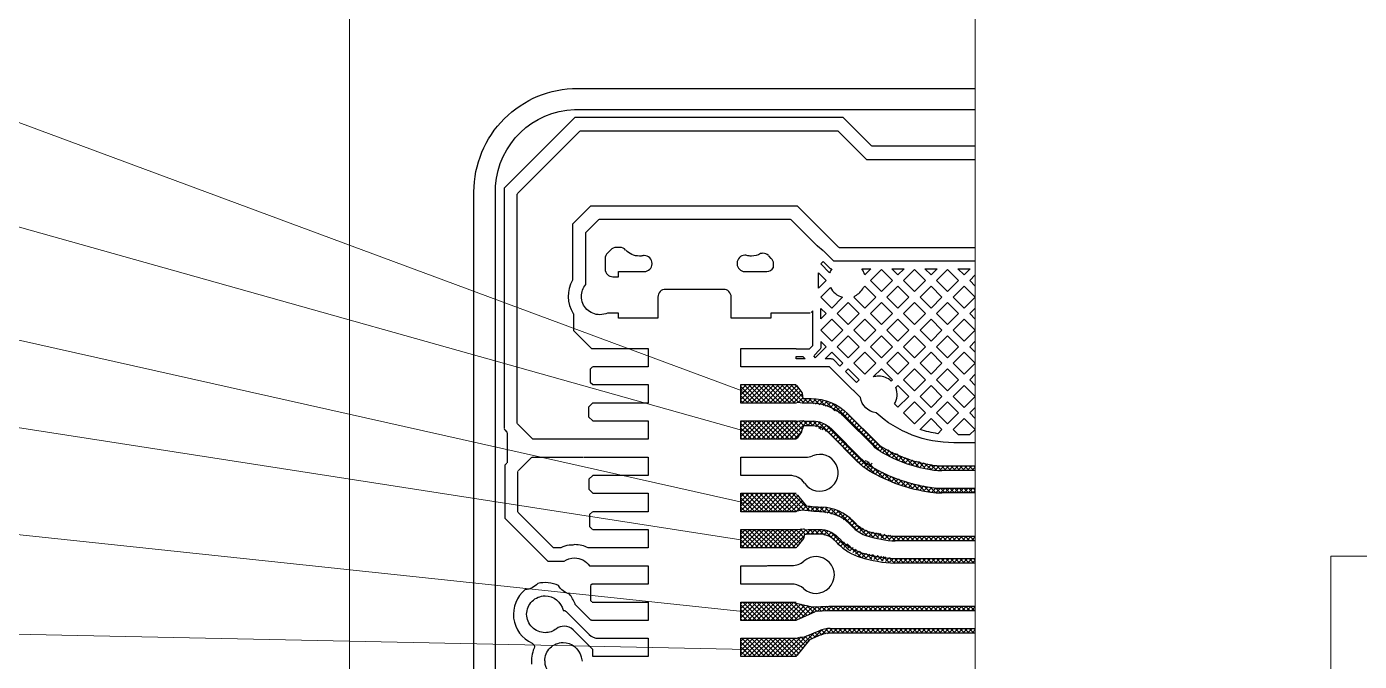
# Model space of a CAD drawing. Extents: x 3811 to 4253, y -432 to -307.
# Drawn here: x 4122.08 to 4160.68, y -354.29 to -335.9 of the extents above; entities that cross this region are included whole.
import ezdxf

# ---------------------------------------------------------------- set-up
doc = ezdxf.new("R2010")
doc.units = 0
doc.layers.add('gbr-dxf_layer0', color=7, linetype='Continuous')
doc.layers.add('gbr-outline-dxf_layer1', color=2, linetype='Continuous')
doc.layers.add('備註', color=1, linetype='Continuous', lineweight=9)

msp = doc.modelspace()

# ---------------------------------------------------------------- linework, layer by layer
at = {"layer": 'gbr-dxf_layer0'}
for p, q in [((4139.26, -342.295), (4139.159, -342.295)), ((4144.988, -342.253), (4145.147, -342.381)), ((4138.835, -342.619), (4138.835, -342.919)), ((4142.657, -342.748), (4142.657, -342.768)), ((4145.339, -343.033), (4145.08, -342.774)), ((4142.884, -342.995), (4143.514, -342.995)), ((4145.013, -343.477), (4145.013, -343.03)), ((4146.276, -342.913), (4146.536, -342.913)), ((4146.536, -342.913), (4146.357, -343.092)), ((4147.137, -342.913), (4147.496, -342.913)), ((4148.096, -342.913), (4148.454, -342.913)), ((4149.056, -342.913), (4149.414, -342.913)), ((4142.262, -343.509), (4140.589, -343.509)), ((4144.855, -344.135), (4144.804, -344.185)), ((4145.083, -344.366), (4145.083, -344.06)), ((4144.632, -345.527), (4144.37, -345.527)), ((4144.792, -346.806), (4144.539, -346.806)), ((4138.48, -347.32), (4138.846, -347.32)), ((4136, -347.656), (4136, -348.536)), ((4144.37, -347.853), (4142.77, -347.853)), ((4149.558, -347.955), (4148.938, -347.955)), ((4136.31, -348.767), (4136.314, -348.767)), ((4136.31, -349.956), (4136.31, -348.783)), ((4139.775, -348.903), (4138.48, -348.903)), ((4139.712, -349.953), (4138.48, -349.953)), ((4138.48, -350.47), (4139.524, -350.47)), ((4144.702, -350.467), (4145.054, -350.467)), ((4146.019, -350.407), (4145.932, -350.319)), ((4146.028, -350.224), (4146.115, -350.312)), ((4135.661, -361.098), (4135.661, -351.897)), ((4139.375, -352.053), (4138.48, -352.053)), ((4138.413, -352.528), (4138.451, -352.566)), ((4145.318, -352.689), (4149.558, -352.689)), ((4139.374, -353.103), (4138.48, -353.103)), ((4144.37, -353.63), (4144.47, -353.588)), ((4138.139, -354.166), (4138.174, -354.288))]:
    msp.add_line(p, q, dxfattribs=at)
at = {"layer": 'gbr-dxf_layer0', "linetype": 'Continuous'}
for points in [[(4135.661, -351.676), (4135.661, -347.583), (4135.661, -340.51, -0.384262), (4137.946, -338.299), (4149.558, -338.299)], [(4149.558, -339.363), (4146.581, -339.363, -0.20222), (4146.553, -339.351), (4145.733, -338.531), (4137.957, -338.531), (4135.908, -340.578), (4135.908, -347.545)], [(4136.291, -347.39), (4136.291, -340.752, -0.202305), (4136.302, -340.725), (4138.104, -338.924, -0.202179), (4138.132, -338.913), (4145.559, -338.913, -0.202328), (4145.586, -338.924), (4146.406, -339.745), (4149.558, -339.746)], [(4149.558, -342.302), (4145.626, -342.302, -0.202133), (4145.598, -342.29), (4144.406, -341.098), (4138.41, -341.098), (4137.892, -341.616), (4137.892, -343.245, 0.284412), (4137.911, -344.21)], [(4138.148, -343.712, -0.177629), (4138.274, -343.367), (4138.274, -341.878, -0.202133), (4138.286, -341.851), (4138.644, -341.492, -0.202117), (4138.672, -341.48), (4139.785, -341.48, -0.01913), (4139.826, -341.479, -0.019126), (4139.866, -341.48), (4143.031, -341.48, -0.01913), (4143.072, -341.479, -0.019126), (4143.112, -341.48), (4144.197, -341.48, -0.202133), (4144.225, -341.492), (4144.951, -342.218, -0.078274), (4144.968, -342.234, -0.069751), (4144.983, -342.249)], [(4139.157, -342.295, 0.198977), (4138.998, -342.361), (4138.901, -342.458, 0.198962), (4138.835, -342.617)], [(4140.193, -342.757, 0.414241), (4139.968, -342.532, 0.047089), (4139.926, -342.536, -0.047413), (4139.826, -342.546, -0.212271), (4139.43, -342.37)], [(4143.566, -342.531, 0.202302), (4143.406, -342.464, 0.079851), (4143.337, -342.475, -0.130752), (4143.072, -342.546, -0.063559), (4142.938, -342.529, 0.062717), (4142.882, -342.522, 0.414241), (4142.657, -342.747)], [(4143.516, -342.995, 0.270317), (4143.712, -342.88), (4143.712, -342.771)], [(4143.712, -342.769, 0.197173), (4143.647, -342.611), (4143.575, -342.539)], [(4145.08, -342.774), (4145.149, -342.705), (4145.323, -342.879, 0.198113), (4145.403, -342.913, 0.064002), (4145.339, -343.033)], [(4140.362, -343.735), (4140.362, -344.349), (4139.218, -344.349), (4139.218, -344.196), (4138.904, -344.196, -0.108184), (4138.681, -344.245, -0.414223), (4138.148, -343.712)], [(4145.083, -345.019), (4145.083, -345.182, -0.200951), (4145.049, -345.263), (4144.887, -345.426)], [(4146.005, -346.423), (4145.337, -345.755), (4144.247, -345.755, -0.041391), (4144.229, -345.754), (4142.77, -345.754), (4142.77, -345.22), (4144.37, -345.22)], [(4144.383, -346.292), (4144.534, -346.503, -0.118307), (4144.541, -346.52), (4144.566, -346.671), (4144.792, -346.671)], [(4144.793, -346.671, -0.19896), (4145.869, -347.117), (4146.713, -347.961)], [(4148.938, -347.955, -0.185818), (4146.682, -347.086, -0.327479), (4146.232, -346.643), (4146.111, -346.521, 0.018189), (4146.012, -346.429)], [(4138.478, -346.803, -0.020143), (4138.473, -346.805), (4138.355, -346.923), (4138.355, -347.201), (4138.474, -347.32)], [(4138.48, -347.852), (4136.753, -347.852, -0.202063), (4136.726, -347.841), (4136.302, -347.417, -0.202117), (4136.291, -347.39)], [(4144.37, -347.327, -0.055126), (4144.378, -347.325), (4144.571, -347.313, -0.284522), (4144.607, -347.331), (4144.868, -347.331)], [(4144.868, -347.466), (4144.577, -347.466), (4144.527, -347.622, -0.116749), (4144.52, -347.638), (4144.393, -347.821, -0.187919), (4144.37, -347.837)], [(4145.117, -347.379, -0.102099), (4145.412, -347.574), (4146.255, -348.417)], [(4146.81, -348.206, -0.063651), (4146.617, -348.056), (4145.773, -347.212)], [(4146.482, -348.764, -0.063743), (4146.159, -348.513), (4145.316, -347.669)], [(4135.989, -348.547), (4135.928, -348.608), (4135.928, -350.14), (4137.173, -351.385), (4137.644, -351.385, -0.151628), (4137.946, -351.291, -0.245404), (4138.383, -351.52), (4138.48, -351.52), (4139.374, -351.52)], [(4136.322, -348.755), (4136.698, -348.38, -0.198963), (4136.755, -348.368), (4138.193, -348.368)], [(4142.77, -348.903), (4142.77, -348.37), (4144.648, -348.37, 0.096635), (4144.845, -348.332)], [(4138.474, -348.903), (4138.364, -349.013, -0.014274), (4138.358, -349.042), (4138.358, -349.299), (4138.478, -349.42)], [(4144.613, -349.129, 0.246509), (4144.181, -348.903), (4142.77, -348.903)], [(4144.37, -349.458), (4144.39, -349.466, -0.136003), (4144.407, -349.477), (4144.657, -349.785, 0.005057), (4144.892, -349.807, 0.010992), (4145.116, -349.822)], [(4138.48, -351.002), (4138.361, -351.002, -0.116572), (4138.344, -350.998, 0.10947), (4137.958, -350.907, -0.059865), (4137.832, -350.922, -0.02042), (4137.789, -350.921, 0.067588), (4137.554, -350.995, -0.166925), (4137.53, -351.002), (4137.357, -351.002, -0.20222), (4137.329, -350.991), (4136.322, -349.984, -0.202111), (4136.31, -349.956)], [(4145.11, -349.957, -0.010991), (4144.88, -349.942, -0.007026), (4144.55, -349.909), (4144.393, -349.94)], [(4144.37, -350.473, -0.028157), (4144.374, -350.472), (4144.58, -350.446, -0.418202), (4144.623, -350.48), (4144.69, -350.468)], [(4145.054, -350.467, -0.199045), (4145.57, -350.681), (4145.658, -350.769)], [(4146.46, -350.523), (4146.467, -350.526, 0.063979), (4147.245, -350.665), (4149.558, -350.665)], [(4145.475, -350.777, 0.199042), (4145.054, -350.602), (4144.708, -350.602), (4144.602, -350.621), (4144.587, -350.712, -0.131276), (4144.58, -350.73), (4144.391, -350.969)], [(4145.577, -350.88, -0.003151), (4145.562, -350.864), (4145.475, -350.777)], [(4145.659, -350.771, 0.003116), (4145.674, -350.786, 0.117723), (4146.265, -351.14)], [(4146.271, -351.142, 0.065192), (4147.23, -351.311), (4149.558, -351.311)], [(4142.77, -352.053), (4142.77, -351.52), (4143.519, -351.52, -0.053727), (4143.576, -351.514), (4144.245, -351.514, 0.182252), (4144.592, -351.384)], [(4138.48, -353.103), (4138.452, -353.103, -0.202133), (4138.424, -353.092), (4137.971, -352.639, -0.11775), (4137.962, -352.624, 0.090342), (4137.8, -352.338, -0.193242), (4137.486, -352.095, 0.170521), (4136.881, -352.033, -0.195435), (4136.52, -352.21, 0.55951), (4136.717, -353.761, -0.404293), (4136.776, -353.909, 0.129857), (4136.704, -354.372, -0.41869)], [(4138.409, -352.1, -0.016803), (4138.408, -352.105), (4138.408, -352.521)], [(4144.581, -352.18, 0.144754), (4144.312, -352.053), (4142.77, -352.053)], [(4136.561, -352.925, -0.414223), (4137.095, -352.392, -0.351928), (4137.615, -352.81)], [(4137.621, -352.811, -0.201292), (4137.703, -352.845), (4138.371, -353.513, 0.196314), (4138.633, -353.62)], [(4144.37, -352.607), (4144.836, -352.707, -0.066642), (4144.856, -352.71), (4145.314, -352.689)], [(4149.558, -352.824), (4145.319, -352.824), (4144.919, -352.842, -0.211315), (4144.899, -352.865), (4144.397, -353.089)], [(4138.635, -353.62), (4140.08, -353.62), (4140.08, -354.153), (4138.48, -354.153), (4138.48, -353.945), (4137.911, -353.377, 0.196307), (4137.649, -353.27, 0.162814), (4137.423, -353.345, -0.167528), (4137.095, -353.458, -0.414223), (4136.561, -352.925)], [(4137.083, -354.278, -0.414223), (4137.617, -353.745, -0.351189), (4138.137, -354.162)]]:
    msp.add_lwpolyline(points, format="xyb", dxfattribs=at)
for points in [[(4145.157, -342.389), (4145.452, -342.684), (4149.558, -342.684)], [(4139.062, -343.146), (4139.218, -343.146), (4139.218, -342.995), (4139.966, -342.995)], [(4145.013, -343.03), (4145.236, -343.254), (4145.013, -343.477)], [(4147.496, -342.913), (4147.316, -343.092), (4147.137, -342.913)], [(4148.454, -342.913), (4148.275, -343.092), (4148.096, -342.913)], [(4149.414, -342.913), (4149.235, -343.092), (4149.056, -342.913)], [(4149.558, -343.415), (4149.396, -343.254), (4149.558, -343.092)], [(4144.777, -344.196), (4143.633, -344.196), (4143.633, -344.349), (4142.488, -344.349), (4142.488, -343.736)], [(4137.917, -344.219), (4137.917, -344.701), (4138.436, -345.22), (4138.783, -345.22)], [(4144.37, -345.231), (4144.758, -345.231), (4144.855, -345.134), (4144.855, -344.135)], [(4145.083, -344.06), (4145.236, -344.213), (4145.083, -344.366)], [(4145.083, -344.695), (4145.398, -345.01), (4145.716, -344.693), (4145.398, -344.375), (4145.083, -344.689)], [(4149.558, -344.374), (4149.396, -344.213), (4149.558, -344.052)], [(4144.869, -345.44), (4144.919, -345.49), (4145.237, -345.172), (4145.083, -345.019)], [(4149.558, -345.334), (4149.396, -345.172), (4149.558, -345.01)], [(4138.791, -345.22), (4140.08, -345.22), (4140.08, -345.754), (4138.48, -345.754)], [(4144.37, -345.527), (4144.37, -345.46), (4144.565, -345.46), (4144.632, -345.527)], [(4138.472, -345.753), (4138.404, -345.821), (4138.404, -346.197), (4138.477, -346.27), (4138.726, -346.27)], [(4138.735, -346.27), (4140.08, -346.27), (4140.08, -346.804), (4138.48, -346.804)], [(4142.77, -346.804), (4142.77, -346.27), (4144.37, -346.27)], [(4149.558, -346.292), (4149.396, -346.131), (4149.558, -345.97)], [(4144.37, -346.794), (4144.37, -346.804), (4142.77, -346.804)], [(4144.525, -346.804), (4144.445, -346.788), (4144.386, -346.795)], [(4149.558, -347.252), (4149.396, -347.09), (4149.558, -346.929)], [(4138.847, -347.32), (4140.08, -347.32), (4140.08, -347.853), (4138.48, -347.853)], [(4142.77, -347.853), (4142.77, -347.32), (4144.37, -347.32)], [(4135.908, -347.564), (4135.927, -347.583), (4135.989, -347.645)], [(4138.207, -348.37), (4138.48, -348.37), (4139.737, -348.37), (4140.08, -348.37), (4140.08, -348.903), (4139.775, -348.903)], [(4148.595, -348.626), (4149.558, -348.626)], [(4149.558, -348.761), (4148.595, -348.761)], [(4148.596, -349.272), (4149.558, -349.272)], [(4138.48, -349.42), (4139.712, -349.42), (4140.08, -349.42), (4140.08, -349.953), (4139.712, -349.953)], [(4142.77, -349.953), (4142.77, -349.42), (4144.37, -349.42)], [(4149.558, -349.407), (4148.596, -349.407)], [(4138.468, -349.953), (4138.383, -350.038), (4138.383, -350.381), (4138.472, -350.47)], [(4144.37, -349.937), (4144.37, -349.953), (4142.77, -349.953)], [(4139.524, -350.47), (4140.08, -350.47), (4140.08, -351.003), (4138.48, -351.003)], [(4142.77, -351.003), (4142.77, -350.47), (4144.37, -350.47)], [(4149.558, -350.8), (4147.244, -350.8)], [(4144.37, -350.983), (4144.37, -351.003), (4142.77, -351.003)], [(4135.661, -351.897), (4135.661, -351.829), (4135.661, -351.744), (4135.661, -351.676)], [(4139.375, -351.52), (4140.08, -351.52), (4140.08, -352.053), (4139.375, -352.053)], [(4149.558, -351.446), (4147.228, -351.446)], [(4138.48, -352.053), (4138.455, -352.053), (4138.413, -352.095)], [(4138.457, -352.57), (4138.48, -352.57), (4139.375, -352.57), (4140.08, -352.57), (4140.08, -353.103), (4139.375, -353.103)], [(4142.77, -353.103), (4142.77, -352.57), (4144.37, -352.57)], [(4144.37, -353.091), (4144.37, -353.103), (4142.77, -353.103)], [(4142.77, -354.153), (4142.77, -353.62), (4144.37, -353.62)], [(4145.084, -353.525), (4144.753, -353.665), (4144.392, -354.122)], [(4144.48, -353.586), (4144.607, -353.58), (4145.031, -353.401)], [(4145.356, -353.335), (4149.558, -353.335)], [(4149.558, -353.47), (4145.356, -353.47)], [(4144.37, -354.136), (4144.37, -354.153), (4142.77, -354.153)]]:
    msp.add_lwpolyline(points, dxfattribs=at)
for points in [[(4146.519, -343.254), (4146.837, -342.936), (4147.155, -343.254), (4146.837, -343.572)], [(4147.478, -343.254), (4147.796, -342.936), (4148.114, -343.254), (4147.796, -343.572)], [(4148.437, -343.254), (4148.755, -342.936), (4149.073, -343.254), (4148.755, -343.572)], [(4146.999, -343.733), (4147.316, -343.416), (4147.634, -343.733), (4147.316, -344.051)], [(4147.957, -343.733), (4148.275, -343.415), (4148.593, -343.733), (4148.275, -344.051)], [(4148.917, -343.733), (4149.235, -343.415), (4149.553, -343.733), (4149.235, -344.051)], [(4145.56, -344.213), (4145.878, -343.895), (4146.196, -344.213), (4145.878, -344.531)], [(4146.519, -344.213), (4146.837, -343.895), (4147.155, -344.213), (4146.837, -344.531)], [(4147.478, -344.213), (4147.796, -343.895), (4148.114, -344.213), (4147.796, -344.531)], [(4148.437, -344.213), (4148.755, -343.895), (4149.073, -344.213), (4148.755, -344.531)], [(4146.039, -344.693), (4146.357, -344.375), (4146.675, -344.692), (4146.357, -345.01)], [(4146.998, -344.692), (4147.316, -344.374), (4147.634, -344.692), (4147.316, -345.01)], [(4147.958, -344.692), (4148.275, -344.375), (4148.593, -344.693), (4148.276, -345.01)], [(4148.917, -344.693), (4149.235, -344.375), (4149.552, -344.692), (4149.234, -345.01)], [(4145.56, -345.172), (4145.878, -344.854), (4146.195, -345.172), (4145.878, -345.49)], [(4146.519, -345.172), (4146.837, -344.854), (4147.155, -345.172), (4146.837, -345.49)], [(4147.478, -345.172), (4147.796, -344.854), (4148.114, -345.172), (4147.796, -345.49)], [(4148.437, -345.172), (4148.755, -344.854), (4149.073, -345.172), (4148.755, -345.49)], [(4146.039, -345.651), (4146.357, -345.334), (4146.675, -345.652), (4146.357, -345.969)], [(4146.998, -345.652), (4147.316, -345.334), (4147.634, -345.652), (4147.316, -345.97)], [(4147.958, -345.652), (4148.276, -345.334), (4148.593, -345.651), (4148.275, -345.969)], [(4148.917, -345.651), (4149.234, -345.334), (4149.552, -345.652), (4149.235, -345.969)], [(4145.798, -345.893), (4145.878, -345.813), (4146.196, -346.131), (4146.116, -346.211)], [(4147.478, -346.131), (4147.796, -345.813), (4148.114, -346.131), (4147.796, -346.449)], [(4148.437, -346.131), (4148.755, -345.813), (4149.073, -346.131), (4148.755, -346.449)], [(4147.957, -346.611), (4148.275, -346.293), (4148.593, -346.611), (4148.275, -346.929)], [(4148.917, -346.611), (4149.235, -346.293), (4149.553, -346.611), (4149.235, -346.929)], [(4147.478, -347.09), (4147.796, -346.772), (4148.114, -347.09), (4147.796, -347.408)], [(4148.437, -347.09), (4148.755, -346.772), (4149.073, -347.09), (4148.755, -347.408)], [(4148.917, -347.57), (4149.235, -347.252), (4149.552, -347.57), (4149.395, -347.727), (4149.073, -347.727)]]:
    msp.add_lwpolyline(points, close=True, dxfattribs=at)
for points in [[(4145.08, -343.733), (4145.36, -343.453, 0.222526), (4145.712, -343.737), (4145.398, -344.051)], [(4146.039, -343.733), (4146.075, -343.698, 0.165569), (4146.318, -343.455), (4146.357, -343.415), (4146.676, -343.733), (4146.357, -344.051)], [(4145.205, -345.527), (4145.398, -345.334), (4145.716, -345.651), (4145.636, -345.731), (4145.466, -345.561, 0.20095), (4145.384, -345.527)], [(4146.601, -346.049), (4146.837, -345.813), (4147.155, -346.131), (4147.12, -346.166, 0.188154), (4146.759, -346.025, 0.075344)], [(4147.218, -346.83, 0.234721), (4147.253, -346.357), (4147.316, -346.293), (4147.634, -346.611), (4147.316, -346.928)], [(4147.958, -347.569), (4148.275, -347.252), (4148.593, -347.57), (4148.472, -347.692, -0.042189)]]:
    msp.add_lwpolyline(points, format="xyb", close=True, dxfattribs=at)
at = {"layer": 'gbr-dxf_layer0'}
for centre, radius, start, end in [((4139.262, -342.52), 0.225, 42.0286, 90.0155), ((4139.968, -342.77), 0.225, 270, 0), ((4142.882, -342.77), 0.225, 180, 270), ((4139.06, -342.921), 0.225, 180, 270), ((4145.839, -343.22), 0.533, 13.848, 35.0736), ((4140.587, -343.734), 0.225, 90, 180), ((4142.263, -343.734), 0.225, 0, 90), ((4144.793, -348.192), 1.386, 44.9922, 90.0008), ((4144.868, -348.002), 0.67, 68.3123, 89.9989), ((4144.868, -348.002), 0.535, 68.3118, 89.9982), ((4144.792, -348.191), 0.74, 44.9277, 68.2378), ((4147.302, -347.377), 0.83, 224.7564, 239.3144), ((4148.936, -344.59), 4.195, 239.5629, 262.0827), ((4148.936, -344.59), 4.06, 239.5625, 262.0822), ((4145.051, -348.824), 0.533, 214.9142, 112.6358), ((4147.303, -347.377), 1.477, 224.8135, 239.3985), ((4148.592, -347.049), 1.577, 262.1926, 269.9987), ((4148.935, -344.59), 4.841, 239.57, 262.0203), ((4148.935, -344.59), 4.706, 239.5703, 262.1034), ((4148.592, -347.049), 1.712, 262.1941, 270.0001), ((4148.587, -347.049), 2.358, 262.3286, 270.0043), ((4148.587, -347.049), 2.223, 262.4968, 270.0056), ((4145.055, -351.196), 1.241, 44.9719, 87.434), ((4145.055, -351.196), 1.376, 44.9716, 87.4339), ((4147.037, -349.477), 1.378, 222.4673, 222.9715), ((4146.712, -349.726), 0.972, 226.1913, 251.9122), ((4146.712, -349.726), 0.837, 226.0454, 251.6135), ((4146.711, -349.725), 1.618, 225.6271, 252.5232), ((4147.4, -347.566), 3.238, 252.4955, 267.1745), ((4144.942, -351.787), 0.533, 227.5279, 130.9568), ((4147.399, -347.566), 3.884, 252.5074, 267.4369), ((4145.356, -354.172), 0.836, 89.9986, 112.7581), ((4145.356, -354.172), 0.701, 89.9991, 112.7523), ((4137.617, -354.278), 0.533, 179.9998, 257.3977)]:
    msp.add_arc(centre, radius, start, end, dxfattribs=at)
at = {"layer": 'gbr-outline-dxf_layer1', "linetype": 'Continuous'}
msp.add_lwpolyline([(4149.558, -378.486), (4138.035, -378.486, -0.414215), (4135.035, -375.486), (4135.035, -340.686, -0.414215), (4138.035, -337.686), (4149.558, -337.686)], format="xyb", dxfattribs=at)
at = {"layer": '備註', "color": 1, "linetype": 'Continuous'}
for p, q in [((4142.957, -346.509), (4103.21, -331.754)), ((4143.025, -347.654), (4103.686, -336.596)), ((4143.092, -349.742), (4103.934, -340.974)), ((4142.77, -350.767), (4103.429, -344.663)), ((4142.77, -346.293), (4142.792, -346.27)), ((4142.77, -346.427), (4142.927, -346.27)), ((4142.77, -346.562), (4143.062, -346.27)), ((4142.77, -346.697), (4143.196, -346.27)), ((4142.798, -346.804), (4143.331, -346.27)), ((4143.386, -346.804), (4142.853, -346.27)), ((4142.932, -346.804), (4143.466, -346.27)), ((4143.521, -346.804), (4142.988, -346.27)), ((4143.067, -346.804), (4143.6, -346.27)), ((4143.656, -346.804), (4143.122, -346.27)), ((4143.202, -346.804), (4143.735, -346.27)), ((4143.79, -346.804), (4143.257, -346.27)), ((4143.336, -346.804), (4143.87, -346.27)), ((4143.925, -346.804), (4143.392, -346.27)), ((4143.471, -346.804), (4144.004, -346.27)), ((4144.06, -346.804), (4143.526, -346.27)), ((4143.606, -346.804), (4144.139, -346.27)), ((4144.195, -346.804), (4143.661, -346.27)), ((4143.74, -346.804), (4144.274, -346.27)), ((4144.329, -346.804), (4143.796, -346.27)), ((4143.875, -346.804), (4144.385, -346.294)), ((4144.448, -346.788), (4143.931, -346.27)), ((4144.601, -346.806), (4144.065, -346.27)), ((4144.559, -346.629), (4144.2, -346.27)), ((4144.45, -346.386), (4144.335, -346.27)), ((4143.252, -346.804), (4142.77, -346.322)), ((4143.117, -346.804), (4142.77, -346.457)), ((4142.982, -346.804), (4142.77, -346.592)), ((4144.01, -346.804), (4144.441, -346.373)), ((4144.145, -346.804), (4144.497, -346.451)), ((4144.279, -346.804), (4144.544, -346.539)), ((4144.428, -346.79), (4144.563, -346.655)), ((4144.547, -346.806), (4144.682, -346.671)), ((4144.735, -346.806), (4144.6, -346.671)), ((4144.681, -346.806), (4144.813, -346.675)), ((4144.889, -346.825), (4144.735, -346.671)), ((4145.057, -346.858), (4144.889, -346.69)), ((4142.847, -346.804), (4142.77, -346.726)), ((4144.812, -346.81), (4144.925, -346.697)), ((4144.925, -346.832), (4145.037, -346.719)), ((4145.037, -346.854), (4145.15, -346.742)), ((4145.225, -346.892), (4145.057, -346.723)), ((4145.149, -346.877), (4145.262, -346.764)), ((4145.493, -347.025), (4145.225, -346.757)), ((4145.262, -346.899), (4145.374, -346.786)), ((4145.36, -346.936), (4145.455, -346.84)), ((4146.808, -348.205), (4145.419, -346.816)), ((4145.441, -346.99), (4145.536, -346.894)), ((4145.521, -347.044), (4145.617, -346.948)), ((4145.602, -347.098), (4145.697, -347.002)), ((4145.683, -347.151), (4145.778, -347.056)), ((4142.77, -347.37), (4142.82, -347.32)), ((4142.77, -347.505), (4142.955, -347.32)), ((4142.77, -347.64), (4143.09, -347.32)), ((4142.77, -347.774), (4143.225, -347.32)), ((4143.223, -347.853), (4142.77, -347.4)), ((4143.358, -347.853), (4142.825, -347.32)), ((4142.826, -347.853), (4143.359, -347.32)), ((4143.493, -347.853), (4142.959, -347.32)), ((4142.961, -347.853), (4143.494, -347.32)), ((4143.627, -347.853), (4143.094, -347.32)), ((4143.095, -347.853), (4143.629, -347.32)), ((4143.762, -347.853), (4143.229, -347.32)), ((4143.23, -347.853), (4143.763, -347.32)), ((4143.897, -347.853), (4143.363, -347.32)), ((4143.365, -347.853), (4143.898, -347.32)), ((4144.031, -347.853), (4143.498, -347.32)), ((4143.499, -347.853), (4144.033, -347.32)), ((4144.166, -347.853), (4143.633, -347.32)), ((4143.634, -347.853), (4144.168, -347.32)), ((4144.301, -347.853), (4143.767, -347.32)), ((4143.769, -347.853), (4144.302, -347.32)), ((4144.397, -347.815), (4143.902, -347.32)), ((4143.904, -347.853), (4144.435, -347.322)), ((4144.453, -347.735), (4144.037, -347.32)), ((4144.038, -347.853), (4144.578, -347.313)), ((4144.508, -347.656), (4144.172, -347.32)), ((4144.173, -347.853), (4144.695, -347.331)), ((4144.547, -347.56), (4144.306, -347.32)), ((4144.588, -347.466), (4144.443, -347.322)), ((4144.722, -347.466), (4144.569, -347.313)), ((4144.694, -347.466), (4144.829, -347.331)), ((4144.857, -347.466), (4144.722, -347.331)), ((4144.829, -347.466), (4144.956, -347.34)), ((4145.015, -347.489), (4144.857, -347.331)), ((4144.955, -347.475), (4145.066, -347.364)), ((4146.275, -348.615), (4145.007, -347.347)), ((4145.062, -347.503), (4145.163, -347.402)), ((4145.153, -347.546), (4145.251, -347.449)), ((4146.636, -348.841), (4145.229, -347.434)), ((4145.764, -347.205), (4145.859, -347.11)), ((4147.06, -348.322), (4145.825, -347.087)), ((4145.832, -347.271), (4145.928, -347.176)), ((4145.9, -347.339), (4145.995, -347.243)), ((4145.967, -347.406), (4146.063, -347.31)), ((4146.035, -347.473), (4146.13, -347.378)), ((4146.102, -347.541), (4146.197, -347.445)), ((4143.089, -347.853), (4142.77, -347.535)), ((4142.954, -347.853), (4142.77, -347.669)), ((4142.819, -347.853), (4142.77, -347.804)), ((4144.308, -347.853), (4144.515, -347.646)), ((4144.934, -347.496), (4144.948, -347.482)), ((4145.094, -347.569), (4145.021, -347.496)), ((4145.027, -347.538), (4145.061, -347.504)), ((4145.119, -347.58), (4145.144, -347.556)), ((4145.212, -347.622), (4145.225, -347.609)), ((4145.235, -347.599), (4145.331, -347.503)), ((4145.305, -347.664), (4145.306, -347.663)), ((4145.307, -347.662), (4145.403, -347.566)), ((4145.375, -347.728), (4145.471, -347.633)), ((4145.443, -347.796), (4145.538, -347.7)), ((4145.51, -347.863), (4145.605, -347.768)), ((4145.577, -347.93), (4145.673, -347.835)), ((4146.169, -347.608), (4146.265, -347.512)), ((4146.237, -347.675), (4146.332, -347.58)), ((4146.304, -347.743), (4146.399, -347.647)), ((4146.371, -347.81), (4146.467, -347.715)), ((4146.439, -347.877), (4146.534, -347.782)), ((4146.506, -347.945), (4146.601, -347.849)), ((4145.645, -347.998), (4145.74, -347.902)), ((4145.712, -348.065), (4145.808, -347.97)), ((4145.779, -348.132), (4145.875, -348.037)), ((4145.847, -348.2), (4145.942, -348.104)), ((4145.914, -348.267), (4146.01, -348.172)), ((4145.981, -348.335), (4146.077, -348.239)), ((4146.573, -348.012), (4146.669, -347.917)), ((4146.642, -348.078), (4146.738, -347.983)), ((4146.714, -348.141), (4146.811, -348.044)), ((4146.794, -348.195), (4146.893, -348.097)), ((4146.884, -348.241), (4146.985, -348.139)), ((4146.976, -348.283), (4147.077, -348.182)), ((4147.31, -348.438), (4147.035, -348.162)), ((4147.068, -348.326), (4147.169, -348.224)), ((4146.049, -348.402), (4146.144, -348.306)), ((4146.116, -348.469), (4146.212, -348.374)), ((4146.185, -348.535), (4146.28, -348.44)), ((4146.256, -348.598), (4146.352, -348.503)), ((4146.282, -348.438), (4146.289, -348.431)), ((4146.33, -348.66), (4146.427, -348.563)), ((4146.358, -348.497), (4146.384, -348.47)), ((4146.41, -348.714), (4146.507, -348.617)), ((4146.591, -348.662), (4146.411, -348.481)), ((4146.433, -348.556), (4146.48, -348.51)), ((4146.509, -348.615), (4146.575, -348.549)), ((4147.16, -348.368), (4147.261, -348.267)), ((4147.252, -348.411), (4147.353, -348.31)), ((4147.56, -348.553), (4147.285, -348.278)), ((4147.344, -348.453), (4147.445, -348.352)), ((4147.436, -348.496), (4147.538, -348.395)), ((4147.529, -348.539), (4147.635, -348.433)), ((4147.737, -348.595), (4147.536, -348.394)), ((4147.632, -348.57), (4147.743, -348.459)), ((4147.915, -348.638), (4147.733, -348.456)), ((4147.74, -348.596), (4147.852, -348.485)), ((4147.849, -348.622), (4147.96, -348.511)), ((4148.092, -348.681), (4147.91, -348.499)), ((4147.957, -348.648), (4148.069, -348.537)), ((4148.066, -348.675), (4148.177, -348.563)), ((4148.27, -348.724), (4148.088, -348.542)), ((4148.175, -348.701), (4148.286, -348.589)), ((4148.434, -348.753), (4148.265, -348.584)), ((4148.283, -348.727), (4148.397, -348.613)), ((4148.396, -348.749), (4148.521, -348.624)), ((4148.576, -348.761), (4148.432, -348.617)), ((4148.521, -348.759), (4148.653, -348.626)), ((4148.711, -348.761), (4148.576, -348.626)), ((4148.653, -348.761), (4148.788, -348.626)), ((4148.846, -348.761), (4148.711, -348.626)), ((4148.788, -348.761), (4148.923, -348.626)), ((4148.981, -348.761), (4148.846, -348.626)), ((4148.923, -348.761), (4149.058, -348.626)), ((4149.115, -348.761), (4148.98, -348.626)), ((4149.057, -348.761), (4149.192, -348.626)), ((4149.25, -348.761), (4149.115, -348.626)), ((4149.192, -348.761), (4149.327, -348.626)), ((4149.385, -348.761), (4149.25, -348.626)), ((4149.327, -348.761), (4149.462, -348.626)), ((4149.519, -348.761), (4149.384, -348.626)), ((4149.558, -348.665), (4149.519, -348.626)), ((4142.823, -352.841), (4103.772, -348.705)), ((4146.491, -348.768), (4146.591, -348.668)), ((4146.58, -348.813), (4146.681, -348.713)), ((4146.907, -348.977), (4146.604, -348.674)), ((4146.67, -348.858), (4146.77, -348.758)), ((4146.76, -348.903), (4146.86, -348.803)), ((4146.849, -348.948), (4146.95, -348.848)), ((4147.147, -349.083), (4146.874, -348.81)), ((4146.939, -348.993), (4147.039, -348.893)), ((4147.029, -349.039), (4147.132, -348.935)), ((4147.126, -349.076), (4147.232, -348.97)), ((4147.354, -349.155), (4147.135, -348.936)), ((4147.226, -349.111), (4147.332, -349.004)), ((4147.56, -349.227), (4147.341, -349.008)), ((4149.461, -348.761), (4149.558, -348.665)), ((4147.326, -349.145), (4147.432, -349.039)), ((4147.426, -349.18), (4147.532, -349.074)), ((4147.526, -349.215), (4147.632, -349.109)), ((4147.746, -349.278), (4147.548, -349.079)), ((4147.626, -349.249), (4147.737, -349.138)), ((4147.735, -349.275), (4147.849, -349.161)), ((4147.916, -349.313), (4147.742, -349.139)), ((4147.846, -349.298), (4147.961, -349.184)), ((4148.085, -349.348), (4147.912, -349.174)), ((4147.958, -349.321), (4148.072, -349.207)), ((4148.07, -349.344), (4148.184, -349.23)), ((4148.255, -349.383), (4148.081, -349.209)), ((4148.181, -349.367), (4148.296, -349.253)), ((4148.402, -349.395), (4148.251, -349.244)), ((4148.296, -349.388), (4148.422, -349.261)), ((4148.546, -349.405), (4148.402, -349.26)), ((4148.422, -349.396), (4148.549, -349.27)), ((4148.684, -349.407), (4148.546, -349.27)), ((4148.548, -349.405), (4148.681, -349.272)), ((4148.68, -349.407), (4148.815, -349.272)), ((4148.819, -349.407), (4148.684, -349.272)), ((4148.815, -349.407), (4148.95, -349.272)), ((4148.953, -349.407), (4148.818, -349.272)), ((4148.95, -349.407), (4149.085, -349.272)), ((4149.088, -349.407), (4148.953, -349.272)), ((4149.085, -349.407), (4149.22, -349.272)), ((4149.223, -349.407), (4149.088, -349.272)), ((4149.219, -349.407), (4149.354, -349.272)), ((4149.357, -349.407), (4149.222, -349.272)), ((4149.354, -349.407), (4149.489, -349.272)), ((4149.492, -349.407), (4149.357, -349.272)), ((4149.489, -349.407), (4149.558, -349.338)), ((4149.558, -349.338), (4149.492, -349.272)), ((4142.981, -353.942), (4104.081, -353.137))]:
    msp.add_line(p, q, dxfattribs=at)
at = {"layer": '備註', "color": 2, "linetype": 'Continuous'}
for p, q in [((4143.303, -349.953), (4142.77, -349.42)), ((4142.77, -349.525), (4142.876, -349.42)), ((4142.77, -349.66), (4143.01, -349.42)), ((4142.77, -349.795), (4143.145, -349.42)), ((4142.77, -349.93), (4143.28, -349.42)), ((4143.168, -349.953), (4142.77, -349.555)), ((4143.033, -349.953), (4142.77, -349.69)), ((4142.881, -349.953), (4143.414, -349.42)), ((4143.437, -349.953), (4142.904, -349.42)), ((4143.016, -349.953), (4143.549, -349.42)), ((4143.572, -349.953), (4143.039, -349.42)), ((4143.15, -349.953), (4143.684, -349.42)), ((4143.707, -349.953), (4143.173, -349.42)), ((4143.285, -349.953), (4143.819, -349.42)), ((4143.842, -349.953), (4143.308, -349.42)), ((4143.42, -349.953), (4143.953, -349.42)), ((4143.976, -349.953), (4143.443, -349.42)), ((4143.555, -349.953), (4144.088, -349.42)), ((4144.111, -349.953), (4143.578, -349.42)), ((4143.689, -349.953), (4144.223, -349.42)), ((4144.246, -349.953), (4143.712, -349.42)), ((4143.824, -349.953), (4144.357, -349.42)), ((4144.37, -349.943), (4143.847, -349.42)), ((4143.959, -349.953), (4144.419, -349.493)), ((4144.484, -349.922), (4143.982, -349.42)), ((4144.093, -349.953), (4144.48, -349.567)), ((4144.612, -349.915), (4144.116, -349.42)), ((4144.228, -349.953), (4144.54, -349.641)), ((4144.761, -349.93), (4144.251, -349.42)), ((4144.378, -349.938), (4144.601, -349.715)), ((4142.899, -349.953), (4142.77, -349.824)), ((4144.363, -349.953), (4144.37, -349.946)), ((4144.54, -349.911), (4144.665, -349.786)), ((4144.665, -349.92), (4144.788, -349.797)), ((4144.91, -349.944), (4144.761, -349.795)), ((4144.787, -349.933), (4144.911, -349.809)), ((4145.054, -349.953), (4144.909, -349.809)), ((4144.911, -349.944), (4145.038, -349.817)), ((4145.038, -349.952), (4145.158, -349.832)), ((4145.217, -349.982), (4145.053, -349.818)), ((4145.157, -349.967), (4145.267, -349.857)), ((4145.393, -350.023), (4145.215, -349.845)), ((4145.266, -349.993), (4145.376, -349.883)), ((4145.375, -350.019), (4145.485, -349.908)), ((4145.589, -350.084), (4145.391, -349.886)), ((4145.484, -350.044), (4145.595, -349.934)), ((4146.105, -350.466), (4145.567, -349.927)), ((4145.583, -350.08), (4145.678, -349.985)), ((4145.663, -350.135), (4145.758, -350.039)), ((4145.743, -350.189), (4145.838, -350.094)), ((4145.823, -350.244), (4145.918, -350.149)), ((4146.429, -350.655), (4145.933, -350.159)), ((4142.77, -350.603), (4142.903, -350.47)), ((4142.77, -350.738), (4143.038, -350.47)), ((4142.77, -350.872), (4143.173, -350.47)), ((4143.275, -351.003), (4142.77, -350.498)), ((4142.774, -351.003), (4143.307, -350.47)), ((4143.41, -351.003), (4142.876, -350.47)), ((4142.909, -351.003), (4143.442, -350.47)), ((4143.545, -351.003), (4143.011, -350.47)), ((4143.043, -351.003), (4143.577, -350.47)), ((4143.679, -351.003), (4143.146, -350.47)), ((4143.178, -351.003), (4143.711, -350.47)), ((4143.814, -351.003), (4143.281, -350.47)), ((4143.313, -351.003), (4143.846, -350.47)), ((4143.949, -351.003), (4143.415, -350.47)), ((4143.447, -351.003), (4143.981, -350.47)), ((4144.083, -351.003), (4143.55, -350.47)), ((4143.582, -351.003), (4144.116, -350.47)), ((4144.218, -351.003), (4143.685, -350.47)), ((4143.717, -351.003), (4144.25, -350.47)), ((4144.353, -351.003), (4143.819, -350.47)), ((4143.852, -351.003), (4144.384, -350.471)), ((4144.419, -350.934), (4143.954, -350.47)), ((4143.986, -351.003), (4144.538, -350.452)), ((4144.478, -350.859), (4144.089, -350.47)), ((4144.121, -351.003), (4144.649, -350.475)), ((4144.537, -350.784), (4144.224, -350.47)), ((4144.589, -350.701), (4144.358, -350.47)), ((4144.638, -350.615), (4144.482, -350.459)), ((4144.76, -350.602), (4144.636, -350.478)), ((4144.646, -350.613), (4144.791, -350.468)), ((4144.895, -350.602), (4144.76, -350.468)), ((4144.792, -350.602), (4144.926, -350.467)), ((4145.029, -350.602), (4144.895, -350.468)), ((4144.926, -350.602), (4145.06, -350.468)), ((4145.191, -350.629), (4145.029, -350.467)), ((4145.06, -350.603), (4145.172, -350.491)), ((4145.172, -350.626), (4145.285, -350.513)), ((4145.47, -350.774), (4145.191, -350.494)), ((4145.284, -350.649), (4145.379, -350.553)), ((4145.903, -350.299), (4145.998, -350.204)), ((4145.975, -350.362), (4146.07, -350.266)), ((4146.042, -350.429), (4146.142, -350.329)), ((4146.127, -350.479), (4146.225, -350.381)), ((4146.212, -350.529), (4146.308, -350.433)), ((4146.297, -350.578), (4146.391, -350.484)), ((4146.382, -350.628), (4146.484, -350.526)), ((4146.593, -350.684), (4146.397, -350.488)), ((4146.481, -350.664), (4146.598, -350.547)), ((4146.757, -350.713), (4146.589, -350.546)), ((4143.14, -351.003), (4142.77, -350.633)), ((4143.006, -351.003), (4142.77, -350.767)), ((4142.871, -351.003), (4142.77, -350.902)), ((4144.256, -351.003), (4144.595, -350.664)), ((4145.364, -350.703), (4145.46, -350.607)), ((4145.911, -351.08), (4145.396, -350.564)), ((4145.445, -350.757), (4145.54, -350.661)), ((4145.517, -350.819), (4145.613, -350.724)), ((4145.586, -350.886), (4145.685, -350.786)), ((4145.67, -350.936), (4145.769, -350.837)), ((4145.754, -350.986), (4145.853, -350.888)), ((4145.839, -351.037), (4145.936, -350.939)), ((4146.238, -351.272), (4145.856, -350.89)), ((4146.595, -350.684), (4146.712, -350.568)), ((4146.709, -350.705), (4146.826, -350.589)), ((4146.921, -350.743), (4146.754, -350.576)), ((4146.824, -350.725), (4146.939, -350.609)), ((4147.085, -350.772), (4146.919, -350.606)), ((4146.938, -350.746), (4147.053, -350.63)), ((4147.052, -350.766), (4147.167, -350.651)), ((4147.248, -350.8), (4147.083, -350.636)), ((4147.167, -350.786), (4147.288, -350.665)), ((4147.383, -350.8), (4147.248, -350.665)), ((4147.288, -350.8), (4147.423, -350.665)), ((4147.517, -350.8), (4147.382, -350.665)), ((4147.422, -350.8), (4147.557, -350.665)), ((4147.652, -350.8), (4147.517, -350.665)), ((4147.557, -350.8), (4147.692, -350.665)), ((4147.787, -350.8), (4147.652, -350.665)), ((4147.692, -350.8), (4147.827, -350.665)), ((4147.921, -350.8), (4147.786, -350.665)), ((4147.826, -350.8), (4147.961, -350.665)), ((4148.056, -350.8), (4147.921, -350.665)), ((4147.961, -350.8), (4148.096, -350.665)), ((4148.191, -350.8), (4148.056, -350.665)), ((4148.096, -350.8), (4148.231, -350.665)), ((4148.326, -350.8), (4148.191, -350.665)), ((4148.23, -350.8), (4148.365, -350.665)), ((4148.46, -350.8), (4148.325, -350.665)), ((4148.365, -350.8), (4148.5, -350.665)), ((4148.595, -350.8), (4148.46, -350.665)), ((4148.5, -350.8), (4148.635, -350.665)), ((4148.73, -350.8), (4148.595, -350.665)), ((4148.635, -350.8), (4148.77, -350.665)), ((4148.864, -350.8), (4148.729, -350.665)), ((4148.769, -350.8), (4148.904, -350.665)), ((4148.999, -350.8), (4148.864, -350.665)), ((4148.904, -350.8), (4149.039, -350.665)), ((4149.134, -350.8), (4148.999, -350.665)), ((4149.039, -350.8), (4149.174, -350.665)), ((4149.269, -350.8), (4149.134, -350.665)), ((4149.173, -350.8), (4149.308, -350.665)), ((4149.403, -350.8), (4149.268, -350.665)), ((4149.308, -350.8), (4149.443, -350.665)), ((4149.538, -350.8), (4149.403, -350.665)), ((4149.443, -350.8), (4149.558, -350.685)), ((4149.558, -350.685), (4149.538, -350.665)), ((4145.923, -351.087), (4146.02, -350.99)), ((4146.008, -351.137), (4146.104, -351.041)), ((4146.092, -351.187), (4146.187, -351.092)), ((4146.176, -351.238), (4146.273, -351.141)), ((4146.401, -351.3), (4146.202, -351.101)), ((4146.271, -351.278), (4146.387, -351.161)), ((4146.386, -351.298), (4146.502, -351.182)), ((4146.565, -351.329), (4146.399, -351.164)), ((4146.5, -351.318), (4146.616, -351.202)), ((4146.728, -351.358), (4146.563, -351.193)), ((4146.615, -351.338), (4146.73, -351.223)), ((4146.892, -351.387), (4146.727, -351.222)), ((4146.729, -351.358), (4146.845, -351.243)), ((4146.844, -351.379), (4146.959, -351.263)), ((4147.055, -351.416), (4146.891, -351.251)), ((4146.958, -351.399), (4147.074, -351.284)), ((4147.219, -351.445), (4147.054, -351.28)), ((4147.073, -351.419), (4147.188, -351.304)), ((4147.187, -351.439), (4147.315, -351.311)), ((4147.355, -351.446), (4147.218, -351.309)), ((4147.315, -351.446), (4147.45, -351.311)), ((4147.49, -351.446), (4147.355, -351.311)), ((4147.45, -351.446), (4147.585, -351.311)), ((4147.625, -351.446), (4147.49, -351.311)), ((4147.584, -351.446), (4147.719, -351.311)), ((4147.759, -351.446), (4147.624, -351.311)), ((4147.719, -351.446), (4147.854, -351.311)), ((4147.894, -351.446), (4147.759, -351.311)), ((4147.854, -351.446), (4147.989, -351.311)), ((4148.029, -351.446), (4147.894, -351.311)), ((4147.988, -351.446), (4148.123, -351.311)), ((4148.164, -351.446), (4148.029, -351.311)), ((4148.123, -351.446), (4148.258, -351.311)), ((4148.298, -351.446), (4148.163, -351.311)), ((4148.258, -351.446), (4148.393, -351.311)), ((4148.433, -351.446), (4148.298, -351.311)), ((4148.392, -351.446), (4148.527, -351.311)), ((4148.568, -351.446), (4148.433, -351.311)), ((4148.527, -351.446), (4148.662, -351.311)), ((4148.702, -351.446), (4148.567, -351.311)), ((4148.662, -351.446), (4148.797, -351.311)), ((4148.837, -351.446), (4148.702, -351.311)), ((4148.797, -351.446), (4148.932, -351.311)), ((4148.972, -351.446), (4148.837, -351.311)), ((4148.931, -351.446), (4149.066, -351.311)), ((4149.106, -351.446), (4148.971, -351.311)), ((4149.066, -351.446), (4149.201, -351.311)), ((4149.241, -351.446), (4149.106, -351.311)), ((4149.201, -351.446), (4149.336, -351.311)), ((4149.376, -351.446), (4149.241, -351.311)), ((4149.335, -351.446), (4149.47, -351.311)), ((4149.511, -351.446), (4149.376, -351.311)), ((4149.558, -351.359), (4149.51, -351.311)), ((4149.47, -351.446), (4149.558, -351.359))]:
    msp.add_line(p, q, dxfattribs=at)
at = {"layer": '備註', "color": 4, "linetype": 'Continuous'}
for p, q in [((4142.77, -352.624), (4142.824, -352.57)), ((4142.77, -352.758), (4142.958, -352.57)), ((4142.77, -352.893), (4143.093, -352.57)), ((4142.77, -353.028), (4143.228, -352.57)), ((4143.22, -353.103), (4142.77, -352.653)), ((4143.085, -353.103), (4142.77, -352.788)), ((4143.355, -353.103), (4142.821, -352.57)), ((4142.829, -353.103), (4143.363, -352.57)), ((4143.489, -353.103), (4142.956, -352.57)), ((4142.964, -353.103), (4143.497, -352.57)), ((4143.624, -353.103), (4143.091, -352.57)), ((4143.099, -353.103), (4143.632, -352.57)), ((4143.759, -353.103), (4143.225, -352.57)), ((4143.233, -353.103), (4143.767, -352.57)), ((4143.893, -353.103), (4143.36, -352.57)), ((4143.368, -353.103), (4143.901, -352.57)), ((4144.028, -353.103), (4143.495, -352.57)), ((4143.503, -353.103), (4144.036, -352.57)), ((4144.163, -353.103), (4143.629, -352.57)), ((4143.637, -353.103), (4144.171, -352.57)), ((4144.298, -353.103), (4143.764, -352.57)), ((4143.772, -353.103), (4144.305, -352.57)), ((4144.412, -353.083), (4143.899, -352.57)), ((4143.907, -353.103), (4144.398, -352.613)), ((4144.505, -353.041), (4144.034, -352.57)), ((4144.042, -353.103), (4144.508, -352.636)), ((4144.598, -353), (4144.168, -352.57)), ((4144.176, -353.103), (4144.619, -352.66)), ((4144.691, -352.958), (4144.303, -352.57)), ((4144.311, -353.103), (4144.73, -352.684)), ((4144.784, -352.916), (4144.503, -352.635)), ((4144.51, -353.039), (4144.841, -352.708)), ((4144.877, -352.875), (4144.675, -352.672)), ((4144.753, -352.93), (4144.979, -352.704)), ((4144.977, -352.84), (4144.846, -352.708)), ((4145.106, -352.834), (4144.977, -352.705)), ((4144.979, -352.84), (4145.12, -352.698)), ((4145.235, -352.828), (4145.105, -352.699)), ((4145.12, -352.833), (4145.261, -352.692)), ((4145.365, -352.824), (4145.234, -352.693)), ((4145.261, -352.827), (4145.399, -352.689)), ((4145.5, -352.824), (4145.365, -352.689)), ((4145.398, -352.824), (4145.533, -352.689)), ((4145.635, -352.824), (4145.5, -352.689)), ((4145.533, -352.824), (4145.668, -352.689)), ((4145.77, -352.824), (4145.635, -352.689)), ((4145.668, -352.824), (4145.803, -352.689)), ((4145.904, -352.824), (4145.769, -352.689)), ((4145.802, -352.824), (4145.937, -352.689)), ((4146.039, -352.824), (4145.904, -352.689)), ((4145.937, -352.824), (4146.072, -352.689)), ((4146.174, -352.824), (4146.039, -352.689)), ((4146.072, -352.824), (4146.207, -352.689)), ((4146.308, -352.824), (4146.173, -352.689)), ((4146.207, -352.824), (4146.341, -352.689)), ((4146.443, -352.824), (4146.308, -352.689)), ((4146.341, -352.824), (4146.476, -352.689)), ((4146.578, -352.824), (4146.443, -352.689)), ((4146.476, -352.824), (4146.611, -352.689)), ((4146.712, -352.824), (4146.578, -352.689)), ((4146.611, -352.824), (4146.746, -352.689)), ((4146.847, -352.824), (4146.712, -352.689)), ((4146.745, -352.824), (4146.88, -352.689)), ((4146.982, -352.824), (4146.847, -352.689)), ((4146.88, -352.824), (4147.015, -352.689)), ((4147.117, -352.824), (4146.982, -352.689)), ((4147.015, -352.824), (4147.15, -352.689)), ((4147.251, -352.824), (4147.116, -352.689)), ((4147.149, -352.824), (4147.284, -352.689)), ((4147.386, -352.824), (4147.251, -352.689)), ((4147.284, -352.824), (4147.419, -352.689)), ((4147.521, -352.824), (4147.386, -352.689)), ((4147.419, -352.824), (4147.554, -352.689)), ((4147.655, -352.824), (4147.52, -352.689)), ((4147.554, -352.824), (4147.689, -352.689)), ((4147.79, -352.824), (4147.655, -352.689)), ((4147.688, -352.824), (4147.823, -352.689)), ((4147.925, -352.824), (4147.79, -352.689)), ((4147.823, -352.824), (4147.958, -352.689)), ((4148.06, -352.824), (4147.925, -352.689)), ((4147.958, -352.824), (4148.093, -352.689)), ((4148.194, -352.824), (4148.059, -352.689)), ((4148.092, -352.824), (4148.227, -352.689)), ((4148.329, -352.824), (4148.194, -352.689)), ((4148.227, -352.824), (4148.362, -352.689)), ((4148.464, -352.824), (4148.329, -352.689)), ((4148.362, -352.824), (4148.497, -352.689)), ((4148.598, -352.824), (4148.463, -352.689)), ((4148.497, -352.824), (4148.631, -352.689)), ((4148.733, -352.824), (4148.598, -352.689)), ((4148.631, -352.824), (4148.766, -352.689)), ((4148.868, -352.824), (4148.733, -352.689)), ((4148.766, -352.824), (4148.901, -352.689)), ((4149.002, -352.824), (4148.867, -352.689)), ((4148.901, -352.824), (4149.036, -352.689)), ((4149.137, -352.824), (4149.002, -352.689)), ((4149.035, -352.824), (4149.17, -352.689)), ((4149.272, -352.824), (4149.137, -352.689)), ((4149.17, -352.824), (4149.305, -352.689)), ((4149.407, -352.824), (4149.272, -352.689)), ((4149.305, -352.824), (4149.44, -352.689)), ((4149.541, -352.824), (4149.406, -352.689)), ((4149.439, -352.824), (4149.558, -352.706)), ((4149.558, -352.706), (4149.541, -352.689)), ((4142.951, -353.103), (4142.77, -352.923)), ((4142.816, -353.103), (4142.77, -353.057)), ((4142.77, -353.701), (4142.851, -353.62)), ((4142.77, -353.836), (4142.986, -353.62)), ((4142.77, -353.971), (4143.121, -353.62)), ((4142.77, -354.105), (4143.255, -353.62)), ((4143.327, -354.153), (4142.794, -353.62)), ((4142.857, -354.153), (4143.39, -353.62)), ((4143.462, -354.153), (4142.928, -353.62)), ((4142.991, -354.153), (4143.525, -353.62)), ((4143.596, -354.153), (4143.063, -353.62)), ((4143.126, -354.153), (4143.66, -353.62)), ((4143.731, -354.153), (4143.198, -353.62)), ((4143.261, -354.153), (4143.794, -353.62)), ((4143.866, -354.153), (4143.332, -353.62)), ((4143.396, -354.153), (4143.929, -353.62)), ((4144.001, -354.153), (4143.467, -353.62)), ((4143.53, -354.153), (4144.064, -353.62)), ((4144.135, -354.153), (4143.602, -353.62)), ((4143.665, -354.153), (4144.198, -353.62)), ((4144.27, -354.153), (4143.737, -353.62)), ((4143.8, -354.153), (4144.333, -353.62)), ((4144.381, -354.129), (4143.871, -353.62)), ((4143.934, -354.153), (4144.503, -353.585)), ((4144.443, -354.057), (4144.006, -353.62)), ((4144.069, -354.153), (4144.669, -353.554)), ((4144.503, -353.982), (4144.141, -353.62)), ((4144.204, -354.153), (4144.902, -353.455)), ((4144.562, -353.907), (4144.275, -353.62)), ((4144.621, -353.831), (4144.405, -353.615)), ((4144.681, -353.756), (4144.51, -353.585)), ((4144.74, -353.681), (4144.63, -353.57)), ((4144.828, -353.633), (4144.724, -353.53)), ((4144.922, -353.593), (4144.819, -353.49)), ((4144.881, -353.611), (4145.106, -353.385)), ((4145.017, -353.553), (4144.914, -353.45)), ((4145.117, -353.518), (4145.009, -353.41)), ((4145.106, -353.52), (4145.275, -353.351)), ((4145.229, -353.496), (4145.117, -353.383)), ((4145.341, -353.473), (4145.229, -353.361)), ((4145.275, -353.487), (4145.426, -353.335)), ((4145.473, -353.47), (4145.341, -353.338)), ((4145.426, -353.47), (4145.561, -353.335)), ((4145.607, -353.47), (4145.472, -353.335)), ((4145.56, -353.47), (4145.695, -353.335)), ((4145.742, -353.47), (4145.607, -353.335)), ((4145.695, -353.47), (4145.83, -353.335)), ((4145.877, -353.47), (4145.742, -353.335)), ((4145.83, -353.47), (4145.965, -353.335)), ((4146.012, -353.47), (4145.877, -353.335)), ((4145.964, -353.47), (4146.099, -353.335)), ((4146.146, -353.47), (4146.011, -353.335)), ((4146.099, -353.47), (4146.234, -353.335)), ((4146.281, -353.47), (4146.146, -353.335)), ((4146.234, -353.47), (4146.369, -353.335)), ((4146.416, -353.47), (4146.281, -353.335)), ((4146.369, -353.47), (4146.504, -353.335)), ((4146.55, -353.47), (4146.415, -353.335)), ((4146.503, -353.47), (4146.638, -353.335)), ((4146.685, -353.47), (4146.55, -353.335)), ((4146.638, -353.47), (4146.773, -353.335)), ((4146.82, -353.47), (4146.685, -353.335)), ((4146.773, -353.47), (4146.908, -353.335)), ((4146.955, -353.47), (4146.82, -353.335)), ((4146.907, -353.47), (4147.042, -353.335)), ((4147.089, -353.47), (4146.954, -353.335)), ((4147.042, -353.47), (4147.177, -353.335)), ((4147.224, -353.47), (4147.089, -353.335)), ((4147.177, -353.47), (4147.312, -353.335)), ((4147.359, -353.47), (4147.224, -353.335)), ((4147.312, -353.47), (4147.447, -353.335)), ((4147.493, -353.47), (4147.358, -353.335)), ((4147.446, -353.47), (4147.581, -353.335)), ((4147.628, -353.47), (4147.493, -353.335)), ((4147.581, -353.47), (4147.716, -353.335)), ((4147.763, -353.47), (4147.628, -353.335)), ((4147.716, -353.47), (4147.851, -353.335)), ((4147.897, -353.47), (4147.762, -353.335)), ((4147.85, -353.47), (4147.985, -353.335)), ((4148.032, -353.47), (4147.897, -353.335)), ((4147.985, -353.47), (4148.12, -353.335)), ((4148.167, -353.47), (4148.032, -353.335)), ((4148.12, -353.47), (4148.255, -353.335)), ((4148.302, -353.47), (4148.167, -353.335)), ((4148.254, -353.47), (4148.389, -353.335)), ((4148.436, -353.47), (4148.301, -353.335)), ((4148.389, -353.47), (4148.524, -353.335)), ((4148.571, -353.47), (4148.436, -353.335)), ((4148.524, -353.47), (4148.659, -353.335)), ((4148.706, -353.47), (4148.571, -353.335)), ((4148.659, -353.47), (4148.794, -353.335)), ((4148.84, -353.47), (4148.705, -353.335)), ((4148.793, -353.47), (4148.928, -353.335)), ((4148.975, -353.47), (4148.84, -353.335)), ((4148.928, -353.47), (4149.063, -353.335)), ((4149.11, -353.47), (4148.975, -353.335)), ((4149.063, -353.47), (4149.198, -353.335)), ((4149.244, -353.47), (4149.109, -353.335)), ((4149.197, -353.47), (4149.332, -353.335)), ((4149.379, -353.47), (4149.244, -353.335)), ((4149.332, -353.47), (4149.467, -353.335)), ((4149.514, -353.47), (4149.379, -353.335)), ((4149.467, -353.47), (4149.558, -353.379)), ((4149.558, -353.379), (4149.514, -353.335)), ((4143.192, -354.153), (4142.77, -353.731)), ((4143.058, -354.153), (4142.77, -353.866)), ((4142.923, -354.153), (4142.77, -354)), ((4144.339, -354.153), (4144.476, -354.016)), ((4142.788, -354.153), (4142.77, -354.135))]:
    msp.add_line(p, q, dxfattribs=at)
at = {"layer": '備註', "color": 1, "linetype": 'Continuous'}
for points in [[(4131.427, -334.995), (4149.558, -334.995), (4149.558, -381.699), (4131.427, -381.699)], [(4159.859, -351.24), (4165.903, -351.24), (4165.903, -366.808), (4159.859, -366.808)]]:
    msp.add_lwpolyline(points, close=True, dxfattribs=at)

doc.saveas('drawing.dxf')
